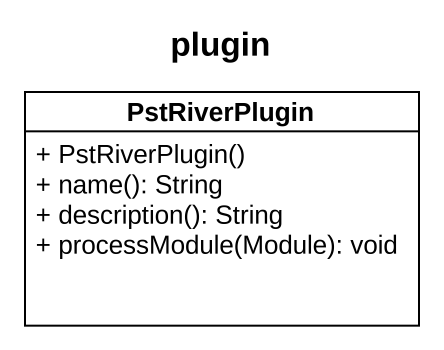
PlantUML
@startuml
title plugin
hide circle
hide empty members
skinparam classAttributeIconSize 0
class PstRiverPlugin {
  + PstRiverPlugin()
  + name(): String
  + description(): String
  + processModule(Module): void
}
@enduml
